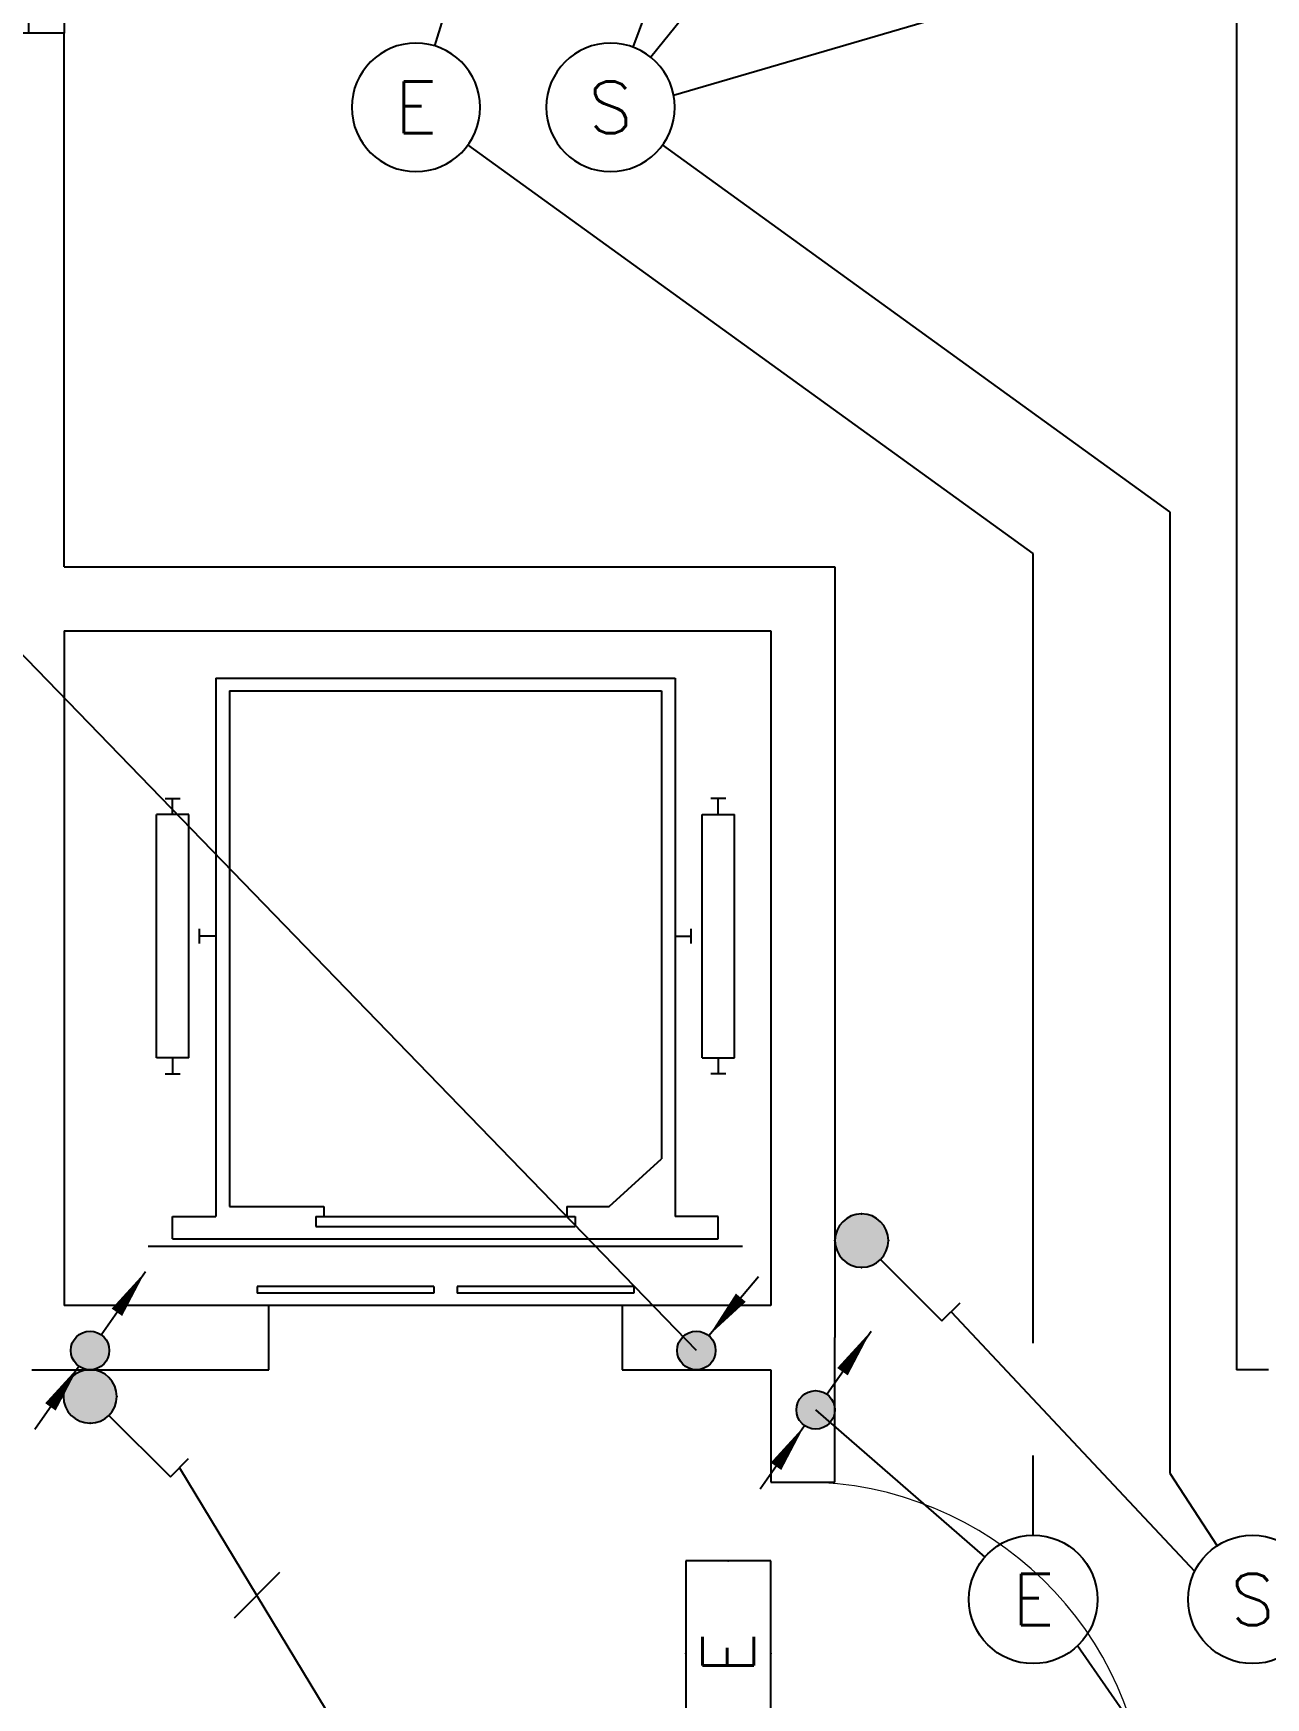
# Model space of a CAD drawing. Extents: x 4483434 to 4539506, y -104156 to -74067.
# Drawn here: x 4496532 to 4500369, y -85679 to -80497 of the extents above; entities that cross this region are included whole.
import ezdxf
from ezdxf.enums import TextEntityAlignment as Align

# ---------------------------------------------------------------- set-up
doc = ezdxf.new("R2010")
doc.units = 0
doc.header["$LTSCALE"] = 1000
doc.header["$MEASUREMENT"] = 0
for name, color, linetype in [('EQUIP-照明', 3, 'Continuous'), ('LAYER1', 4, 'Continuous'), ('LAYER3', 7, 'Continuous'), ('TEL_TEXT', 7, 'Continuous'), ('图层1', 7, 'Continuous')]:
    doc.layers.add(name, color=color, linetype=linetype)
doc.styles.add('_TEL_ATTDEF', font='simplex.shx', dxfattribs={"width": 0.8, "height": 3, "bigfont": 'hztxt.shx'})
doc.styles.add('_TEL_DIM', font='SIMPLEX', dxfattribs={"width": 0.8, "height": 3.5, "bigfont": 'HZTXT'})

# ---------------------------------------------------------------- blocks, each defined once
blk = doc.blocks.new('$equip$00001838')
blk.add_circle((0, 0), 0.5)
at = {"color": 7, "style": '_TEL_DIM'}
blk.add_attdef('$TEXT$', text='', height=0.4, dxfattribs=at).set_placement((0, 0), align=Align.MIDDLE_CENTER)
at = {"color": 7, "style": '_TEL_DIM', "flags": 1}
blk.add_attdef('A', text='', height=0.00002, dxfattribs=at).set_placement((0, 0), align=Align.MIDDLE_CENTER)
blk = doc.blocks.new('$equip$00001776')
for p, q in [((0.72, 0.66), (-0.72, 0.66)), ((-0.72, 0.66), (-0.72, 0)), ((0.72, 0), (0.72, 0.66)), ((-0.72, 0), (0.72, 0))]:
    blk.add_line(p, q)
for p in [(0, 0.66), (-0.72, 0.33), (0.72, 0.33), (0, 0)]:
    blk.add_point(p)
at = {"color": 7, "style": '_TEL_DIM'}
blk.add_attdef('$TEXT$', text='', height=0.4, dxfattribs=at).set_placement((0, 0.33), align=Align.MIDDLE_CENTER)
at = {"color": 7, "style": '_TEL_DIM', "flags": 1}
blk.add_attdef('A', text='', height=0.00002, dxfattribs=at).set_placement((0, 0), align=Align.MIDDLE_CENTER)
blk = doc.blocks.new('$equip$00001962')
for p, q in [((0.147, 0.356), (0.625, 0.833)), ((0.625, 0.833), (0.766, 0.692))]:
    blk.add_line(p, q)
blk.add_circle((0, 0.208), 0.208)
for p in [(0, 0.417), (-0.208, 0.208), (0.208, 0.208), (0, 0)]:
    blk.add_point(p)
for points in [[(-0.104, 0.389), (0.104, 0.389), (-0.18, 0.313), (0.18, 0.313)], [(0, 0.417), (0, 0.417), (-0.104, 0.389), (0.104, 0.389)], [(-0.18, 0.313), (0.18, 0.313), (-0.208, 0.208), (0.208, 0.208)], [(-0.18, 0.104), (0.18, 0.104), (-0.208, 0.208), (0.208, 0.208)], [(-0.104, 0.028), (0.104, 0.028), (-0.18, 0.104), (0.18, 0.104)], [(0, 0), (0, 0), (-0.104, 0.028), (0.104, 0.028)]]:
    blk.add_solid(points)
at = {"layer": 'TEL_TEXT', "style": '_TEL_DIM', "flags": 1}
blk.add_attdef('A', text='', height=0.00002, dxfattribs=at).set_placement((0, 0), align=Align.MIDDLE_CENTER)
blk = doc.blocks.new('$TCHSYS$WIN2D')
for p, q in [((-0.5, 0.5), (0.5, 0.5)), ((0.5, 0.1667), (-0.5, 0.1667)), ((0.5, -0.1667), (-0.5, -0.1667)), ((-0.5, -0.5), (0.5, -0.5))]:
    blk.add_line(p, q)
blk = doc.blocks.new('$DorLib2D$00000001')
for p, q in [((0.45, 0.975), (0.5, 0.975)), ((0.45, 0), (0.45, 0.975)), ((0.5, 0), (0.5, 0.975)), ((0.5, 0), (0.45, 0))]:
    blk.add_line(p, q)
at = {"lineweight": 13}
blk.add_arc((0.475, 0), 0.975, 91.4693, 180, dxfattribs=at)
blk = doc.blocks.new('$DORLIB2D$00000127')
at = {"color": 0}
for points in [[(-0.5333, 0.7949), (-0.5333, 0.6904)], [(-0.0333, 0.7949), (-0.5333, 0.7949)], [(-0.0333, 0.7949), (-0.0333, 0.6904)], [(0.5333, 0.7949), (0.0333, 0.7949)], [(0.0333, 0.7949), (0.0333, 0.6904)], [(0.5333, 0.7949), (0.5333, 0.6904)], [(-0.0333, 0.6904), (-0.5333, 0.6904)], [(0.5333, 0.6904), (0.0333, 0.6904)], [(0.5, 0.5), (-0.5, 0.5)]]:
    blk.add_lwpolyline(points, dxfattribs=at)

msp = doc.modelspace()

# ---------------------------------------------------------------- hatches: boundary and pattern name
at = {"layer": 'LAYER3'}
h = msp.add_hatch(color=0, dxfattribs=at)
edge = h.paths.add_edge_path()
edge.add_arc((4496709.1, -84597.8), 60, 0, 360)
h = msp.add_hatch(color=0, dxfattribs=at)
edge = h.paths.add_edge_path()
edge.add_arc((4498596.7, -84597.8), 60, 0, 360)
h = msp.add_hatch(color=0, dxfattribs=at)
edge = h.paths.add_edge_path()
edge.add_arc((4498968, -84782.8), 60, 0, 360)

# ---------------------------------------------------------------- linework, layer by layer
at = {"color": 7}
for p, q in [((4500278, -79297.8), (4500278, -84657.8)), ((4496628, -80497.3), (4496428, -80497.3)), ((4496628, -82157.8), (4496628, -80497.3)), ((4496628, -82157.8), (4499028, -82157.8)), ((4499028, -82157.8), (4499028, -84557.8)), ((4496628, -82357.8), (4498828, -82357.8)), ((4496628, -82357.8), (4496628, -83157.8)), ((4498828, -82357.8), (4498828, -84457.8)), ((4497100.7, -82505.3), (4498530.3, -82505.3)), ((4497100.7, -82505.3), (4497100.7, -84180.7)), ((4498530.3, -82505.3), (4498530.3, -84180.7)), ((4497142.8, -82543.9), (4498488.2, -82543.9)), ((4497142.8, -82543.9), (4497142.8, -84149.8)), ((4498488.2, -82543.9), (4498488.2, -84001.3)), ((4496943, -82879.4), (4496989.4, -82879.4)), ((4496966.2, -82929.8), (4496966.2, -82879.4)), ((4498688, -82879.4), (4498641.6, -82879.4)), ((4498664.8, -82929.8), (4498664.8, -82879.4)), ((4496916, -83686.6), (4496916, -82929.8)), ((4497016.4, -82929.8), (4496916, -82929.8)), ((4497016.4, -83686.6), (4497016.4, -82929.8)), ((4498614.6, -83686.6), (4498614.6, -82929.8)), ((4498614.6, -82929.8), (4498715, -82929.8)), ((4498715, -83686.6), (4498715, -82929.8)), ((4496628, -83157.8), (4496628, -84457.8)), ((4497050.3, -83331.4), (4497050.3, -83285.1)), ((4497100.7, -83308.2), (4497050.3, -83308.2)), ((4498530.3, -83308.2), (4498580.7, -83308.2)), ((4498580.7, -83331.4), (4498580.7, -83285.1)), ((4497016.4, -83686.6), (4496916, -83686.6)), ((4496966.2, -83686.6), (4496966.2, -83737.1)), ((4498614.6, -83686.6), (4498715, -83686.6)), ((4498664.8, -83686.6), (4498664.8, -83737.1)), ((4496943, -83737.1), (4496989.4, -83737.1)), ((4498688, -83737.1), (4498641.6, -83737.1)), ((4498324.9, -84149.8), (4498488.2, -84001.3)), ((4496966.2, -84180.7), (4497100.7, -84180.7)), ((4496966.2, -84250.3), (4496966.2, -84180.7)), ((4497142.8, -84149.8), (4497437.1, -84149.8)), ((4497411.9, -84180.7), (4498219.1, -84180.7)), ((4497411.9, -84180.7), (4497411.9, -84211.6)), ((4497437.1, -84149.8), (4497437.1, -84180.7)), ((4498193.9, -84149.8), (4498324.9, -84149.8)), ((4498193.9, -84149.8), (4498193.9, -84180.7)), ((4498219.1, -84180.7), (4498219.1, -84211.6)), ((4498664.8, -84180.7), (4498530.3, -84180.7)), ((4498664.8, -84250.3), (4498664.8, -84180.7)), ((4496966.2, -84250.3), (4498664.8, -84250.3)), ((4497411.9, -84211.6), (4498219.1, -84211.6)), ((4496890.5, -84273.5), (4498740.5, -84273.5)), ((4497265.5, -84457.8), (4496628, -84457.8)), ((4497265.5, -84657.8), (4497265.5, -84457.8)), ((4498828, -84457.8), (4498365.5, -84457.8)), ((4498365.5, -84457.8), (4498365.5, -84657.8)), ((4499028, -85007.8), (4499028, -84557.8)), ((4496528, -84657.8), (4497265.5, -84657.8)), ((4498365.5, -84657.8), (4498828, -84657.8)), ((4498828, -84657.8), (4498828, -85007.8)), ((4500378, -84657.8), (4500278, -84657.8)), ((4498828, -85007.8), (4499028, -85007.8))]:
    msp.add_line(p, q, dxfattribs=at)
at = {"layer": 'LAYER1', "color": 7}
msp.add_line((4498596.7, -84597.8), (4495803.3, -81714.8), dxfattribs=at)
at = {"layer": 'LAYER3', "color": 0}
for p, q in [((4496743.6, -84548.7), (4496881.5, -84352.3)), ((4498789.9, -84368.2), (4498635.4, -84551.9)), ((4499002.5, -84733.7), (4499140.4, -84537.3)), ((4496536.7, -84843.3), (4496674.6, -84646.9)), ((4498795.6, -85028.3), (4498933.5, -84831.9))]:
    msp.add_line(p, q, dxfattribs=at)
for points in [[(4496881.5, -84352.3, 0, 40, 0), (4496792.6, -84478.9, 40, 40, 0)], [(4498635.4, -84551.9, 0, 40, 0), (4498735, -84433.5, 40, 40, 0)], [(4499140.4, -84537.3, 0, 40, 0), (4499051.5, -84663.9, 40, 40, 0)], [(4496674.6, -84646.9, 0, 40, 0), (4496585.7, -84773.5, 40, 40, 0)], [(4498933.5, -84831.9, 0, 40, 0), (4498844.6, -84958.5, 40, 40, 0)]]:
    msp.add_lwpolyline(points, format="xyseb", dxfattribs=at)
for centre in [(4496709.1, -84597.8), (4498596.7, -84597.8), (4498968, -84782.8)]:
    msp.add_circle(centre, 60, dxfattribs=at)
at = {"layer": 'TEL_TEXT', "color": 0}
msp.add_line((4497298.7, -85289.5), (4497157.3, -85430.9), dxfattribs=at)
at = {"layer": '图层1', "color": 4}
for p, q in [((4499283.6, -78147.5), (4498398.8, -80540.2)), ((4499412.6, -79381.1), (4498454.8, -80571.9)), ((4498078, -79561.8), (4497781.8, -80536.4)), ((4498525.8, -80689.6), (4500871.4, -80003.9)), ((4499645.4, -82117), (4497885.7, -80845)), ((4500070.8, -81986.6), (4498491.5, -80845)), ((4500070.8, -81986.6), (4500070.8, -84980)), ((4499645.4, -84574.7), (4499645.4, -82117)), ((4499389.6, -84477.5), (4500148.1, -85285.4)), ((4498968, -84782.8), (4499494.6, -85241.4)), ((4496987.5, -84962.8), (4497468.4, -85757.5)), ((4499645.4, -85172.8), (4499645.4, -84925.3)), ((4500070.8, -84980), (4500218.4, -85205.5)), ((4500010.5, -85843.8), (4499783.2, -85517.8))]:
    msp.add_line(p, q, dxfattribs=at)

# ---------------------------------------------------------------- block references
at = {"color": 7}
for name, p, xscale, yscale, zscale, rotation in [('$TCHSYS$WIN2D', (4496463, -80097.3), 800, 330, 330, 270), ('$DorLib2D$00000001', (4498928, -85557.8), 1100, 1100, 200, 269.9999999999353)]:
    msp.add_blockref(name, p, dxfattribs=dict(at, xscale=xscale, yscale=yscale, zscale=zscale, rotation=rotation))
at = {"color": 7, "xscale": 1100, "yscale": 200, "zscale": 200}
msp.add_blockref('$DORLIB2D$00000127', (4497815.5, -84557.8), dxfattribs=at)
at = {"layer": 'EQUIP-照明', "color": 4}
ref = msp.add_blockref('$equip$00001838', (4497723.7, -80727.8), dxfattribs=dict(at, xscale=-400, yscale=400, zscale=400))
ref.add_attrib('$TEXT$', 'E', dxfattribs={"layer": '0', "color": 7, "height": 160, "style": '_TEL_ATTDEF'}).set_placement((4497723.7, -80727.8), align=Align.MIDDLE_CENTER)
ref = msp.add_blockref('$equip$00001838', (4498329.4, -80727.8), dxfattribs=dict(at, xscale=-400, yscale=400, zscale=400))
ref.add_attrib('$TEXT$', 'S', dxfattribs={"layer": '0', "color": 7, "height": 160, "style": '_TEL_ATTDEF'}).set_placement((4498329.4, -80727.8), align=Align.MIDDLE_CENTER)
at = {"layer": 'EQUIP-照明', "color": 4, "xscale": -400, "yscale": 400, "zscale": 400, "rotation": 180}
for p in [(4499111.3, -84172.5), (4496709.2, -84657.8)]:
    msp.add_blockref('$equip$00001962', p, dxfattribs=at)
at = {"layer": 'EQUIP-照明', "color": 4}
ref = msp.add_blockref('$equip$00001838', (4499645.4, -85372.8), dxfattribs=dict(at, xscale=400, yscale=400, zscale=400))
ref.add_attrib('$TEXT$', 'E', dxfattribs={"layer": '0', "color": 7, "height": 160, "style": '_TEL_ATTDEF'}).set_placement((4499645.4, -85372.8), align=Align.MIDDLE_CENTER)
ref = msp.add_blockref('$equip$00001838', (4500328, -85372.8), dxfattribs=dict(at, xscale=400, yscale=400, zscale=400))
ref.add_attrib('$TEXT$', 'S', dxfattribs={"layer": '0', "color": 7, "height": 160, "style": '_TEL_ATTDEF'}).set_placement((4500328, -85372.8), align=Align.MIDDLE_CENTER)
ref = msp.add_blockref('$equip$00001776', (4498828, -85540.9), dxfattribs=dict(at, xscale=400, yscale=400, zscale=400, rotation=90))
ref.add_attrib('$TEXT$', 'E', dxfattribs={"layer": '0', "color": 7, "height": 160, "rotation": 90, "style": '_TEL_ATTDEF'}).set_placement((4498696, -85540.9), align=Align.MIDDLE_CENTER)

doc.saveas('drawing.dxf')
